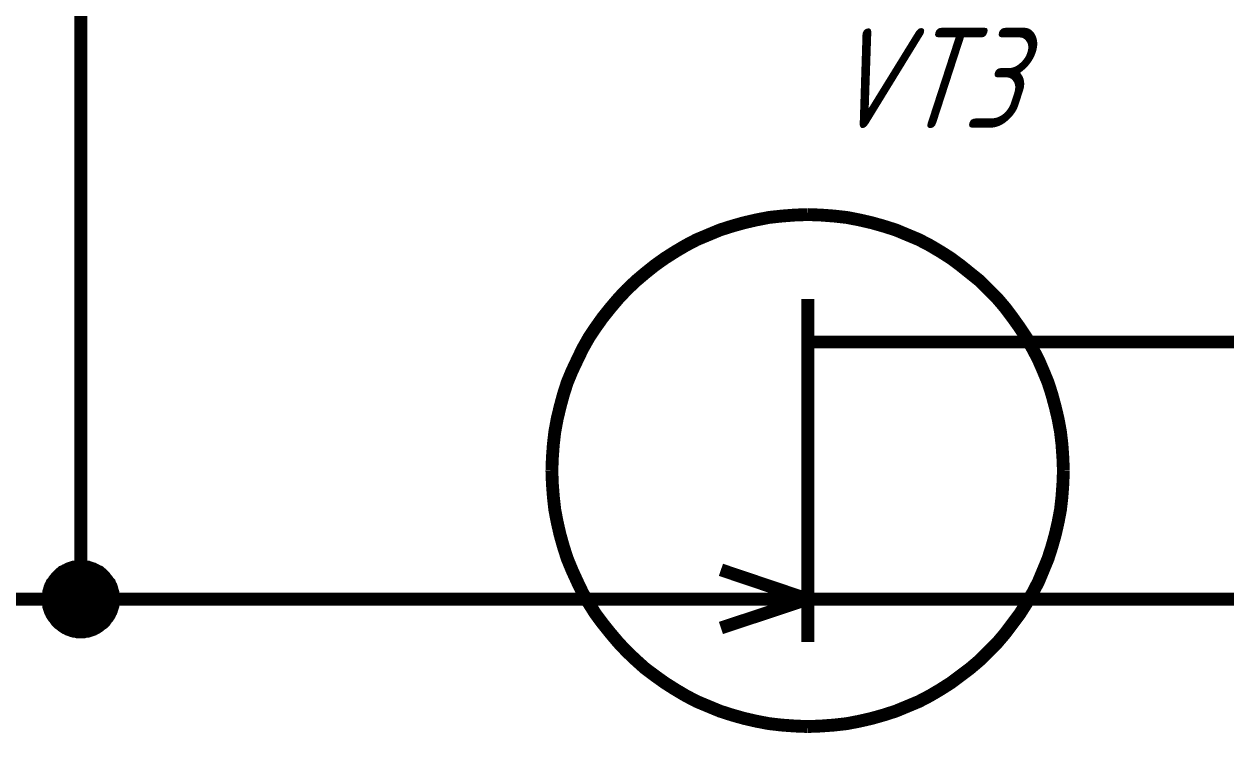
# Model space of a CAD drawing. Header units: millimetres. Extents: x 0 to 420, y 0 to 297.
# Drawn here: x 238.67 to 266.77, y 119.37 to 135.93 of the extents above; entities that cross this region are included whole.
import ezdxf

# ---------------------------------------------------------------- set-up
doc = ezdxf.new("R2010")
doc.units = ezdxf.units.MM
doc.layers.add('Sheet', color=255, linetype='Continuous')
doc.styles.add('GOST', font='', dxfattribs={"oblique": 18})
doc.styles.get('GOST').set_extended_font_data('GOST type A')

msp = doc.modelspace()

# ---------------------------------------------------------------- linework, layer by layer
at = {"layer": 'Sheet'}
for points, const_width in [([(317.481, 147.489), (240, 147.489), (240, 122.492)], 0.3), ([(251.014, 125.491), (251.025, 125.794), (251.048, 126.108), (251.082, 126.4), (251.138, 126.703), (251.205, 126.984), (251.284, 127.276), (251.374, 127.557), (251.486, 127.826), (251.609, 128.085), (251.733, 128.343), (251.879, 128.601), (252.036, 128.837), (252.204, 129.073), (252.384, 129.297), (252.575, 129.522), (252.766, 129.724), (252.979, 129.926), (253.192, 130.106), (253.417, 130.286), (253.653, 130.454), (253.9, 130.611), (254.147, 130.757), (254.405, 130.892), (254.674, 131.004), (254.944, 131.117), (255.225, 131.206), (255.505, 131.285), (255.797, 131.352), (256.089, 131.409), (256.392, 131.442), (256.695, 131.465), (256.999, 131.476)], 0.3), ([(256.999, 131.476), (256.695, 131.465), (256.392, 131.442), (256.089, 131.409), (255.797, 131.352), (255.505, 131.285), (255.225, 131.206), (254.944, 131.117), (254.674, 131.004), (254.405, 130.892), (254.147, 130.757), (253.9, 130.611), (253.653, 130.454), (253.417, 130.286), (253.192, 130.106), (252.979, 129.926), (252.766, 129.724), (252.575, 129.522), (252.384, 129.297), (252.204, 129.073), (252.036, 128.837), (251.879, 128.601), (251.733, 128.343), (251.609, 128.085), (251.486, 127.826), (251.374, 127.557), (251.284, 127.276), (251.205, 126.984), (251.138, 126.703), (251.082, 126.4), (251.048, 126.108), (251.025, 125.794), (251.014, 125.491)], 0.3), ([(256.999, 131.476), (257.302, 131.465), (257.605, 131.442), (257.908, 131.409), (258.2, 131.352), (258.492, 131.285), (258.772, 131.206), (259.053, 131.117), (259.323, 131.004), (259.592, 130.892), (259.85, 130.757), (260.097, 130.611), (260.344, 130.454), (260.569, 130.286), (260.793, 130.106), (261.018, 129.926), (261.22, 129.724), (261.422, 129.522), (261.613, 129.297), (261.781, 129.073), (261.95, 128.837), (262.107, 128.601), (262.253, 128.343), (262.388, 128.085), (262.5, 127.826), (262.612, 127.557), (262.702, 127.276), (262.781, 126.984), (262.848, 126.703), (262.904, 126.4), (262.938, 126.108), (262.96, 125.794), (262.972, 125.491)], 0.3), ([(262.972, 125.491), (262.96, 125.794), (262.938, 126.108), (262.904, 126.4), (262.848, 126.703), (262.781, 126.984), (262.702, 127.276), (262.612, 127.557), (262.5, 127.826), (262.388, 128.085), (262.253, 128.343), (262.107, 128.601), (261.95, 128.837), (261.781, 129.073), (261.613, 129.297), (261.422, 129.522), (261.22, 129.724), (261.018, 129.926), (260.793, 130.106), (260.569, 130.286), (260.344, 130.454), (260.097, 130.611), (259.85, 130.757), (259.592, 130.892), (259.323, 131.004), (259.053, 131.117), (258.772, 131.206), (258.492, 131.285), (258.2, 131.352), (257.908, 131.409), (257.605, 131.442), (257.302, 131.465), (256.999, 131.476)], 0.3), ([(256.999, 125.491), (256.999, 129.5)], 0.3), ([(256.999, 129.5), (256.999, 121.493)], 0.3), ([(256.999, 128.5), (262.5, 128.5)], 0.3), ([(262.5, 128.5), (267.496, 128.5)], 0.3), ([(246.501, 122.492), (240, 122.492), (226.999, 122.492), (226.999, 127.489)], 0.3), ([(256.999, 119.516), (256.695, 119.528), (256.392, 119.55), (256.089, 119.584), (255.797, 119.64), (255.505, 119.707), (255.225, 119.786), (254.944, 119.876), (254.674, 119.988), (254.405, 120.1), (254.147, 120.235), (253.9, 120.381), (253.653, 120.538), (253.417, 120.707), (253.192, 120.875), (252.979, 121.066), (252.766, 121.268), (252.575, 121.47), (252.384, 121.695), (252.204, 121.92), (252.036, 122.144), (251.879, 122.391), (251.733, 122.638), (251.609, 122.897), (251.486, 123.166), (251.374, 123.436), (251.284, 123.716), (251.205, 123.997), (251.138, 124.289), (251.082, 124.581), (251.048, 124.884), (251.025, 125.187), (251.014, 125.491)], 0.3), ([(251.014, 125.491), (251.014, 125.491)], 0.3), ([(251.014, 125.491), (251.025, 125.187), (251.048, 124.884), (251.082, 124.581), (251.138, 124.289), (251.205, 123.997), (251.284, 123.716), (251.374, 123.436), (251.486, 123.166), (251.609, 122.897), (251.733, 122.638), (251.879, 122.391), (252.036, 122.144), (252.204, 121.92), (252.384, 121.695), (252.575, 121.47), (252.766, 121.268), (252.979, 121.066), (253.192, 120.875), (253.417, 120.707), (253.653, 120.538), (253.9, 120.381), (254.147, 120.235), (254.405, 120.1), (254.674, 119.988), (254.944, 119.876), (255.225, 119.786), (255.505, 119.707), (255.797, 119.64), (256.089, 119.584), (256.392, 119.55), (256.695, 119.528), (256.999, 119.516)], 0.3), ([(262.972, 125.491), (262.96, 125.187), (262.938, 124.884), (262.904, 124.581), (262.848, 124.289), (262.781, 123.997), (262.702, 123.716), (262.612, 123.436), (262.5, 123.166), (262.388, 122.897), (262.253, 122.638), (262.107, 122.391), (261.95, 122.144), (261.781, 121.92), (261.613, 121.695), (261.422, 121.47), (261.22, 121.268), (261.018, 121.066), (260.793, 120.875), (260.569, 120.707), (260.344, 120.538), (260.097, 120.381), (259.85, 120.235), (259.592, 120.1), (259.323, 119.988), (259.053, 119.876), (258.772, 119.786), (258.492, 119.707), (258.2, 119.64), (257.908, 119.584), (257.605, 119.55), (257.302, 119.528), (256.999, 119.516)], 0.3), ([(256.999, 119.516), (257.302, 119.528), (257.605, 119.55), (257.908, 119.584), (258.2, 119.64), (258.492, 119.707), (258.772, 119.786), (259.053, 119.876), (259.323, 119.988), (259.592, 120.1), (259.85, 120.235), (260.097, 120.381), (260.344, 120.538), (260.569, 120.707), (260.793, 120.875), (261.018, 121.066), (261.22, 121.268), (261.422, 121.47), (261.613, 121.695), (261.781, 121.92), (261.95, 122.144), (262.107, 122.391), (262.253, 122.638), (262.388, 122.897), (262.5, 123.166), (262.612, 123.436), (262.702, 123.716), (262.781, 123.997), (262.848, 124.289), (262.904, 124.581), (262.938, 124.884), (262.96, 125.187), (262.972, 125.491)], 0.3), ([(262.972, 125.491), (262.972, 125.491), (262.972, 125.491), (262.972, 125.491), (262.972, 125.491), (262.972, 125.491), (262.972, 125.491), (262.972, 125.491), (262.972, 125.491), (262.972, 125.491), (262.972, 125.491), (262.972, 125.491), (262.972, 125.491), (262.972, 125.491), (262.972, 125.491), (262.972, 125.491), (262.972, 125.491), (262.972, 125.491), (262.972, 125.491), (262.972, 125.491), (262.972, 125.491), (262.972, 125.491), (262.972, 125.491), (262.972, 125.491), (262.972, 125.491), (262.972, 125.491), (262.972, 125.491), (262.972, 125.491), (262.972, 125.491), (262.972, 125.491), (262.972, 125.491), (262.972, 125.491), (262.972, 125.491)], 0.3), ([(262.972, 125.491), (262.972, 125.491)], 0.3), ([(239.237, 122.492), (239.237, 122.537), (239.237, 122.571), (239.248, 122.605), (239.248, 122.65), (239.259, 122.683), (239.27, 122.717), (239.281, 122.762), (239.293, 122.795), (239.315, 122.829), (239.326, 122.863), (239.349, 122.885), (239.371, 122.919), (239.394, 122.953), (239.416, 122.975), (239.439, 123.009), (239.461, 123.031), (239.484, 123.054), (239.517, 123.087), (239.551, 123.11), (239.573, 123.132), (239.607, 123.144), (239.641, 123.166), (239.674, 123.177), (239.708, 123.2), (239.742, 123.211), (239.775, 123.222), (239.809, 123.233), (239.843, 123.245), (239.888, 123.245), (239.921, 123.256), (239.966, 123.256), (240, 123.256)], 0.3), ([(239.237, 122.492), (239.237, 122.537), (239.237, 122.571), (239.248, 122.605), (239.248, 122.65), (239.259, 122.683), (239.27, 122.717), (239.281, 122.762), (239.293, 122.795), (239.315, 122.829), (239.326, 122.863), (239.349, 122.885), (239.371, 122.919), (239.394, 122.953), (239.416, 122.975), (239.439, 123.009), (239.461, 123.031), (239.484, 123.054), (239.517, 123.087), (239.551, 123.11), (239.573, 123.132), (239.607, 123.144), (239.641, 123.166), (239.674, 123.177), (239.708, 123.2), (239.742, 123.211), (239.775, 123.222), (239.809, 123.233), (239.843, 123.245), (239.888, 123.245), (239.921, 123.256), (239.966, 123.256), (240, 123.256)], 0.3), ([(239.237, 122.492), (239.237, 122.537), (239.237, 122.571), (239.248, 122.605), (239.248, 122.65), (239.259, 122.683), (239.27, 122.717), (239.281, 122.762), (239.293, 122.795), (239.315, 122.829), (239.326, 122.863), (239.349, 122.885), (239.371, 122.919), (239.394, 122.953), (239.416, 122.975), (239.439, 123.009), (239.461, 123.031), (239.484, 123.054), (239.517, 123.087), (239.551, 123.11), (239.573, 123.132), (239.607, 123.144), (239.641, 123.166), (239.674, 123.177), (239.708, 123.2), (239.742, 123.211), (239.775, 123.222), (239.809, 123.233), (239.843, 123.245), (239.888, 123.245), (239.921, 123.256), (239.966, 123.256), (240, 123.256)], 0.3), ([(239.237, 122.492), (239.237, 122.537), (239.237, 122.571), (239.248, 122.605), (239.248, 122.65), (239.259, 122.683), (239.27, 122.717), (239.281, 122.762), (239.293, 122.795), (239.315, 122.829), (239.326, 122.863), (239.349, 122.885), (239.371, 122.919), (239.394, 122.953), (239.416, 122.975), (239.439, 123.009), (239.461, 123.031), (239.484, 123.054), (239.517, 123.087), (239.551, 123.11), (239.573, 123.132), (239.607, 123.144), (239.641, 123.166), (239.674, 123.177), (239.708, 123.2), (239.742, 123.211), (239.775, 123.222), (239.809, 123.233), (239.843, 123.245), (239.888, 123.245), (239.921, 123.256), (239.966, 123.256), (240, 123.256)], 0.3), ([(240, 123.256), (240, 123.256)], 0.3), ([(240, 123.256), (240.034, 123.256), (240.079, 123.256), (240.112, 123.245), (240.157, 123.245), (240.191, 123.233), (240.225, 123.222), (240.258, 123.211), (240.292, 123.2), (240.326, 123.177), (240.359, 123.166), (240.393, 123.144), (240.427, 123.132), (240.449, 123.11), (240.483, 123.087), (240.516, 123.054), (240.539, 123.031), (240.561, 123.009), (240.584, 122.975), (240.606, 122.953), (240.629, 122.919), (240.651, 122.885), (240.674, 122.863), (240.685, 122.829), (240.707, 122.795), (240.719, 122.762), (240.73, 122.717), (240.741, 122.683), (240.752, 122.65), (240.752, 122.605), (240.763, 122.571), (240.763, 122.537), (240.763, 122.492)], 0.3), ([(240, 123.256), (240, 123.256)], 0.3), ([(240, 123.256), (240.034, 123.256), (240.079, 123.256), (240.112, 123.245), (240.157, 123.245), (240.191, 123.233), (240.225, 123.222), (240.258, 123.211), (240.292, 123.2), (240.326, 123.177), (240.359, 123.166), (240.393, 123.144), (240.427, 123.132), (240.449, 123.11), (240.483, 123.087), (240.516, 123.054), (240.539, 123.031), (240.561, 123.009), (240.584, 122.975), (240.606, 122.953), (240.629, 122.919), (240.651, 122.885), (240.674, 122.863), (240.685, 122.829), (240.707, 122.795), (240.719, 122.762), (240.73, 122.717), (240.741, 122.683), (240.752, 122.65), (240.752, 122.605), (240.763, 122.571), (240.763, 122.537), (240.763, 122.492)], 0.3), ([(240, 123.256), (240, 123.256)], 0.3), ([(240, 123.256), (240.034, 123.256), (240.079, 123.256), (240.112, 123.245), (240.157, 123.245), (240.191, 123.233), (240.225, 123.222), (240.258, 123.211), (240.292, 123.2), (240.326, 123.177), (240.359, 123.166), (240.393, 123.144), (240.427, 123.132), (240.449, 123.11), (240.483, 123.087), (240.516, 123.054), (240.539, 123.031), (240.561, 123.009), (240.584, 122.975), (240.606, 122.953), (240.629, 122.919), (240.651, 122.885), (240.674, 122.863), (240.685, 122.829), (240.707, 122.795), (240.719, 122.762), (240.73, 122.717), (240.741, 122.683), (240.752, 122.65), (240.752, 122.605), (240.763, 122.571), (240.763, 122.537), (240.763, 122.492)], 0.3), ([(240, 123.256), (240, 123.256)], 0.3), ([(240, 123.256), (240.034, 123.256), (240.079, 123.256), (240.112, 123.245), (240.157, 123.245), (240.191, 123.233), (240.225, 123.222), (240.258, 123.211), (240.292, 123.2), (240.326, 123.177), (240.359, 123.166), (240.393, 123.144), (240.427, 123.132), (240.449, 123.11), (240.483, 123.087), (240.516, 123.054), (240.539, 123.031), (240.561, 123.009), (240.584, 122.975), (240.606, 122.953), (240.629, 122.919), (240.651, 122.885), (240.674, 122.863), (240.685, 122.829), (240.707, 122.795), (240.719, 122.762), (240.73, 122.717), (240.741, 122.683), (240.752, 122.65), (240.752, 122.605), (240.763, 122.571), (240.763, 122.537), (240.763, 122.492)], 0.3), ([(239.237, 122.492), (239.237, 122.537), (239.237, 122.571), (239.248, 122.605), (239.248, 122.65), (239.259, 122.683), (239.27, 122.717), (239.281, 122.762), (239.293, 122.795), (239.315, 122.829), (239.326, 122.863), (239.349, 122.885), (239.371, 122.919), (239.394, 122.953), (239.416, 122.975), (239.439, 123.009), (239.461, 123.031), (239.484, 123.054), (239.517, 123.087), (239.551, 123.11), (239.573, 123.132), (239.607, 123.144), (239.641, 123.166), (239.674, 123.177), (239.708, 123.2), (239.742, 123.211), (239.775, 123.222), (239.809, 123.233), (239.843, 123.245), (239.888, 123.245), (239.921, 123.256), (239.966, 123.256), (240, 123.256)], 0.0991), ([(239.237, 122.492), (239.237, 122.537), (239.237, 122.571), (239.248, 122.605), (239.248, 122.65), (239.259, 122.683), (239.27, 122.717), (239.281, 122.762), (239.293, 122.795), (239.315, 122.829), (239.326, 122.863), (239.349, 122.885), (239.371, 122.919), (239.394, 122.953), (239.416, 122.975), (239.439, 123.009), (239.461, 123.031), (239.484, 123.054), (239.517, 123.087), (239.551, 123.11), (239.573, 123.132), (239.607, 123.144), (239.641, 123.166), (239.674, 123.177), (239.708, 123.2), (239.742, 123.211), (239.775, 123.222), (239.809, 123.233), (239.843, 123.245), (239.888, 123.245), (239.921, 123.256), (239.966, 123.256), (240, 123.256)], 0.0991), ([(239.237, 122.492), (239.237, 122.537), (239.237, 122.571), (239.248, 122.605), (239.248, 122.65), (239.259, 122.683), (239.27, 122.717), (239.281, 122.762), (239.293, 122.795), (239.315, 122.829), (239.326, 122.863), (239.349, 122.885), (239.371, 122.919), (239.394, 122.953), (239.416, 122.975), (239.439, 123.009), (239.461, 123.031), (239.484, 123.054), (239.517, 123.087), (239.551, 123.11), (239.573, 123.132), (239.607, 123.144), (239.641, 123.166), (239.674, 123.177), (239.708, 123.2), (239.742, 123.211), (239.775, 123.222), (239.809, 123.233), (239.843, 123.245), (239.888, 123.245), (239.921, 123.256), (239.966, 123.256), (240, 123.256)], 0.0991), ([(239.237, 122.492), (239.237, 122.537), (239.237, 122.571), (239.248, 122.605), (239.248, 122.65), (239.259, 122.683), (239.27, 122.717), (239.281, 122.762), (239.293, 122.795), (239.315, 122.829), (239.326, 122.863), (239.349, 122.885), (239.371, 122.919), (239.394, 122.953), (239.416, 122.975), (239.439, 123.009), (239.461, 123.031), (239.484, 123.054), (239.517, 123.087), (239.551, 123.11), (239.573, 123.132), (239.607, 123.144), (239.641, 123.166), (239.674, 123.177), (239.708, 123.2), (239.742, 123.211), (239.775, 123.222), (239.809, 123.233), (239.843, 123.245), (239.888, 123.245), (239.921, 123.256), (239.966, 123.256), (240, 123.256)], 0.0991), ([(240, 123.256), (240, 123.256)], 0.0991), ([(240, 123.256), (240.034, 123.256), (240.079, 123.256), (240.112, 123.245), (240.157, 123.245), (240.191, 123.233), (240.225, 123.222), (240.258, 123.211), (240.292, 123.2), (240.326, 123.177), (240.359, 123.166), (240.393, 123.144), (240.427, 123.132), (240.449, 123.11), (240.483, 123.087), (240.516, 123.054), (240.539, 123.031), (240.561, 123.009), (240.584, 122.975), (240.606, 122.953), (240.629, 122.919), (240.651, 122.885), (240.674, 122.863), (240.685, 122.829), (240.707, 122.795), (240.719, 122.762), (240.73, 122.717), (240.741, 122.683), (240.752, 122.65), (240.752, 122.605), (240.763, 122.571), (240.763, 122.537), (240.763, 122.492)], 0.0991), ([(240, 123.256), (240, 123.256)], 0.0991), ([(240, 123.256), (240.034, 123.256), (240.079, 123.256), (240.112, 123.245), (240.157, 123.245), (240.191, 123.233), (240.225, 123.222), (240.258, 123.211), (240.292, 123.2), (240.326, 123.177), (240.359, 123.166), (240.393, 123.144), (240.427, 123.132), (240.449, 123.11), (240.483, 123.087), (240.516, 123.054), (240.539, 123.031), (240.561, 123.009), (240.584, 122.975), (240.606, 122.953), (240.629, 122.919), (240.651, 122.885), (240.674, 122.863), (240.685, 122.829), (240.707, 122.795), (240.719, 122.762), (240.73, 122.717), (240.741, 122.683), (240.752, 122.65), (240.752, 122.605), (240.763, 122.571), (240.763, 122.537), (240.763, 122.492)], 0.0991), ([(240, 123.256), (240, 123.256)], 0.0991), ([(240, 123.256), (240.034, 123.256), (240.079, 123.256), (240.112, 123.245), (240.157, 123.245), (240.191, 123.233), (240.225, 123.222), (240.258, 123.211), (240.292, 123.2), (240.326, 123.177), (240.359, 123.166), (240.393, 123.144), (240.427, 123.132), (240.449, 123.11), (240.483, 123.087), (240.516, 123.054), (240.539, 123.031), (240.561, 123.009), (240.584, 122.975), (240.606, 122.953), (240.629, 122.919), (240.651, 122.885), (240.674, 122.863), (240.685, 122.829), (240.707, 122.795), (240.719, 122.762), (240.73, 122.717), (240.741, 122.683), (240.752, 122.65), (240.752, 122.605), (240.763, 122.571), (240.763, 122.537), (240.763, 122.492)], 0.0991), ([(240, 123.256), (240, 123.256)], 0.0991), ([(240, 123.256), (240.034, 123.256), (240.079, 123.256), (240.112, 123.245), (240.157, 123.245), (240.191, 123.233), (240.225, 123.222), (240.258, 123.211), (240.292, 123.2), (240.326, 123.177), (240.359, 123.166), (240.393, 123.144), (240.427, 123.132), (240.449, 123.11), (240.483, 123.087), (240.516, 123.054), (240.539, 123.031), (240.561, 123.009), (240.584, 122.975), (240.606, 122.953), (240.629, 122.919), (240.651, 122.885), (240.674, 122.863), (240.685, 122.829), (240.707, 122.795), (240.719, 122.762), (240.73, 122.717), (240.741, 122.683), (240.752, 122.65), (240.752, 122.605), (240.763, 122.571), (240.763, 122.537), (240.763, 122.492)], 0.0991), ([(254.966, 123.177), (256.999, 122.492)], 0.3), ([(240, 121.729), (239.966, 121.729), (239.921, 121.729), (239.888, 121.74), (239.843, 121.74), (239.809, 121.751), (239.775, 121.762), (239.742, 121.774), (239.708, 121.785), (239.674, 121.807), (239.641, 121.819), (239.607, 121.841), (239.573, 121.863), (239.551, 121.886), (239.517, 121.908), (239.484, 121.931), (239.461, 121.953), (239.439, 121.976), (239.416, 122.009), (239.394, 122.043), (239.371, 122.066), (239.349, 122.099), (239.326, 122.133), (239.315, 122.167), (239.293, 122.2), (239.281, 122.234), (239.27, 122.268), (239.259, 122.301), (239.248, 122.335), (239.248, 122.38), (239.237, 122.414), (239.237, 122.459), (239.237, 122.492)], 0.3), ([(239.237, 122.492), (239.237, 122.492)], 0.3), ([(240, 121.729), (239.966, 121.729), (239.921, 121.729), (239.888, 121.74), (239.843, 121.74), (239.809, 121.751), (239.775, 121.762), (239.742, 121.774), (239.708, 121.785), (239.674, 121.807), (239.641, 121.819), (239.607, 121.841), (239.573, 121.863), (239.551, 121.886), (239.517, 121.908), (239.484, 121.931), (239.461, 121.953), (239.439, 121.976), (239.416, 122.009), (239.394, 122.043), (239.371, 122.066), (239.349, 122.099), (239.326, 122.133), (239.315, 122.167), (239.293, 122.2), (239.281, 122.234), (239.27, 122.268), (239.259, 122.301), (239.248, 122.335), (239.248, 122.38), (239.237, 122.414), (239.237, 122.459), (239.237, 122.492)], 0.3), ([(239.237, 122.492), (239.237, 122.492)], 0.3), ([(240, 121.729), (239.966, 121.729), (239.921, 121.729), (239.888, 121.74), (239.843, 121.74), (239.809, 121.751), (239.775, 121.762), (239.742, 121.774), (239.708, 121.785), (239.674, 121.807), (239.641, 121.819), (239.607, 121.841), (239.573, 121.863), (239.551, 121.886), (239.517, 121.908), (239.484, 121.931), (239.461, 121.953), (239.439, 121.976), (239.416, 122.009), (239.394, 122.043), (239.371, 122.066), (239.349, 122.099), (239.326, 122.133), (239.315, 122.167), (239.293, 122.2), (239.281, 122.234), (239.27, 122.268), (239.259, 122.301), (239.248, 122.335), (239.248, 122.38), (239.237, 122.414), (239.237, 122.459), (239.237, 122.492)], 0.3), ([(239.237, 122.492), (239.237, 122.492)], 0.3), ([(240, 121.729), (239.966, 121.729), (239.921, 121.729), (239.888, 121.74), (239.843, 121.74), (239.809, 121.751), (239.775, 121.762), (239.742, 121.774), (239.708, 121.785), (239.674, 121.807), (239.641, 121.819), (239.607, 121.841), (239.573, 121.863), (239.551, 121.886), (239.517, 121.908), (239.484, 121.931), (239.461, 121.953), (239.439, 121.976), (239.416, 122.009), (239.394, 122.043), (239.371, 122.066), (239.349, 122.099), (239.326, 122.133), (239.315, 122.167), (239.293, 122.2), (239.281, 122.234), (239.27, 122.268), (239.259, 122.301), (239.248, 122.335), (239.248, 122.38), (239.237, 122.414), (239.237, 122.459), (239.237, 122.492)], 0.3), ([(239.237, 122.492), (239.237, 122.492)], 0.3), ([(240, 121.729), (239.966, 121.729), (239.921, 121.729), (239.888, 121.74), (239.843, 121.74), (239.809, 121.751), (239.775, 121.762), (239.742, 121.774), (239.708, 121.785), (239.674, 121.807), (239.641, 121.819), (239.607, 121.841), (239.573, 121.863), (239.551, 121.886), (239.517, 121.908), (239.484, 121.931), (239.461, 121.953), (239.439, 121.976), (239.416, 122.009), (239.394, 122.043), (239.371, 122.066), (239.349, 122.099), (239.326, 122.133), (239.315, 122.167), (239.293, 122.2), (239.281, 122.234), (239.27, 122.268), (239.259, 122.301), (239.248, 122.335), (239.248, 122.38), (239.237, 122.414), (239.237, 122.459), (239.237, 122.492)], 0.0991), ([(239.237, 122.492), (239.237, 122.492)], 0.0991), ([(240, 121.729), (239.966, 121.729), (239.921, 121.729), (239.888, 121.74), (239.843, 121.74), (239.809, 121.751), (239.775, 121.762), (239.742, 121.774), (239.708, 121.785), (239.674, 121.807), (239.641, 121.819), (239.607, 121.841), (239.573, 121.863), (239.551, 121.886), (239.517, 121.908), (239.484, 121.931), (239.461, 121.953), (239.439, 121.976), (239.416, 122.009), (239.394, 122.043), (239.371, 122.066), (239.349, 122.099), (239.326, 122.133), (239.315, 122.167), (239.293, 122.2), (239.281, 122.234), (239.27, 122.268), (239.259, 122.301), (239.248, 122.335), (239.248, 122.38), (239.237, 122.414), (239.237, 122.459), (239.237, 122.492)], 0.0991), ([(239.237, 122.492), (239.237, 122.492)], 0.0991), ([(240, 121.729), (239.966, 121.729), (239.921, 121.729), (239.888, 121.74), (239.843, 121.74), (239.809, 121.751), (239.775, 121.762), (239.742, 121.774), (239.708, 121.785), (239.674, 121.807), (239.641, 121.819), (239.607, 121.841), (239.573, 121.863), (239.551, 121.886), (239.517, 121.908), (239.484, 121.931), (239.461, 121.953), (239.439, 121.976), (239.416, 122.009), (239.394, 122.043), (239.371, 122.066), (239.349, 122.099), (239.326, 122.133), (239.315, 122.167), (239.293, 122.2), (239.281, 122.234), (239.27, 122.268), (239.259, 122.301), (239.248, 122.335), (239.248, 122.38), (239.237, 122.414), (239.237, 122.459), (239.237, 122.492)], 0.0991), ([(239.237, 122.492), (239.237, 122.492)], 0.0991), ([(240, 121.729), (239.966, 121.729), (239.921, 121.729), (239.888, 121.74), (239.843, 121.74), (239.809, 121.751), (239.775, 121.762), (239.742, 121.774), (239.708, 121.785), (239.674, 121.807), (239.641, 121.819), (239.607, 121.841), (239.573, 121.863), (239.551, 121.886), (239.517, 121.908), (239.484, 121.931), (239.461, 121.953), (239.439, 121.976), (239.416, 122.009), (239.394, 122.043), (239.371, 122.066), (239.349, 122.099), (239.326, 122.133), (239.315, 122.167), (239.293, 122.2), (239.281, 122.234), (239.27, 122.268), (239.259, 122.301), (239.248, 122.335), (239.248, 122.38), (239.237, 122.414), (239.237, 122.459), (239.237, 122.492)], 0.0991), ([(239.237, 122.492), (239.237, 122.492)], 0.0991), ([(240.763, 122.492), (240.763, 122.459), (240.763, 122.414), (240.752, 122.38), (240.752, 122.335), (240.741, 122.301), (240.73, 122.268), (240.719, 122.234), (240.707, 122.2), (240.685, 122.167), (240.674, 122.133), (240.651, 122.099), (240.629, 122.066), (240.606, 122.043), (240.584, 122.009), (240.561, 121.976), (240.539, 121.953), (240.516, 121.931), (240.483, 121.908), (240.449, 121.886), (240.427, 121.863), (240.393, 121.841), (240.359, 121.819), (240.326, 121.807), (240.292, 121.785), (240.258, 121.774), (240.225, 121.762), (240.191, 121.751), (240.157, 121.74), (240.112, 121.74), (240.079, 121.729), (240.034, 121.729), (240, 121.729)], 0.3), ([(240.763, 122.492), (240.763, 122.459), (240.763, 122.414), (240.752, 122.38), (240.752, 122.335), (240.741, 122.301), (240.73, 122.268), (240.719, 122.234), (240.707, 122.2), (240.685, 122.167), (240.674, 122.133), (240.651, 122.099), (240.629, 122.066), (240.606, 122.043), (240.584, 122.009), (240.561, 121.976), (240.539, 121.953), (240.516, 121.931), (240.483, 121.908), (240.449, 121.886), (240.427, 121.863), (240.393, 121.841), (240.359, 121.819), (240.326, 121.807), (240.292, 121.785), (240.258, 121.774), (240.225, 121.762), (240.191, 121.751), (240.157, 121.74), (240.112, 121.74), (240.079, 121.729), (240.034, 121.729), (240, 121.729)], 0.3), ([(240.763, 122.492), (240.763, 122.459), (240.763, 122.414), (240.752, 122.38), (240.752, 122.335), (240.741, 122.301), (240.73, 122.268), (240.719, 122.234), (240.707, 122.2), (240.685, 122.167), (240.674, 122.133), (240.651, 122.099), (240.629, 122.066), (240.606, 122.043), (240.584, 122.009), (240.561, 121.976), (240.539, 121.953), (240.516, 121.931), (240.483, 121.908), (240.449, 121.886), (240.427, 121.863), (240.393, 121.841), (240.359, 121.819), (240.326, 121.807), (240.292, 121.785), (240.258, 121.774), (240.225, 121.762), (240.191, 121.751), (240.157, 121.74), (240.112, 121.74), (240.079, 121.729), (240.034, 121.729), (240, 121.729)], 0.3), ([(240.763, 122.492), (240.763, 122.459), (240.763, 122.414), (240.752, 122.38), (240.752, 122.335), (240.741, 122.301), (240.73, 122.268), (240.719, 122.234), (240.707, 122.2), (240.685, 122.167), (240.674, 122.133), (240.651, 122.099), (240.629, 122.066), (240.606, 122.043), (240.584, 122.009), (240.561, 121.976), (240.539, 121.953), (240.516, 121.931), (240.483, 121.908), (240.449, 121.886), (240.427, 121.863), (240.393, 121.841), (240.359, 121.819), (240.326, 121.807), (240.292, 121.785), (240.258, 121.774), (240.225, 121.762), (240.191, 121.751), (240.157, 121.74), (240.112, 121.74), (240.079, 121.729), (240.034, 121.729), (240, 121.729)], 0.3), ([(240.763, 122.492), (240.763, 122.459), (240.763, 122.414), (240.752, 122.38), (240.752, 122.335), (240.741, 122.301), (240.73, 122.268), (240.719, 122.234), (240.707, 122.2), (240.685, 122.167), (240.674, 122.133), (240.651, 122.099), (240.629, 122.066), (240.606, 122.043), (240.584, 122.009), (240.561, 121.976), (240.539, 121.953), (240.516, 121.931), (240.483, 121.908), (240.449, 121.886), (240.427, 121.863), (240.393, 121.841), (240.359, 121.819), (240.326, 121.807), (240.292, 121.785), (240.258, 121.774), (240.225, 121.762), (240.191, 121.751), (240.157, 121.74), (240.112, 121.74), (240.079, 121.729), (240.034, 121.729), (240, 121.729)], 0.0991), ([(240.763, 122.492), (240.763, 122.459), (240.763, 122.414), (240.752, 122.38), (240.752, 122.335), (240.741, 122.301), (240.73, 122.268), (240.719, 122.234), (240.707, 122.2), (240.685, 122.167), (240.674, 122.133), (240.651, 122.099), (240.629, 122.066), (240.606, 122.043), (240.584, 122.009), (240.561, 121.976), (240.539, 121.953), (240.516, 121.931), (240.483, 121.908), (240.449, 121.886), (240.427, 121.863), (240.393, 121.841), (240.359, 121.819), (240.326, 121.807), (240.292, 121.785), (240.258, 121.774), (240.225, 121.762), (240.191, 121.751), (240.157, 121.74), (240.112, 121.74), (240.079, 121.729), (240.034, 121.729), (240, 121.729)], 0.0991), ([(240.763, 122.492), (240.763, 122.459), (240.763, 122.414), (240.752, 122.38), (240.752, 122.335), (240.741, 122.301), (240.73, 122.268), (240.719, 122.234), (240.707, 122.2), (240.685, 122.167), (240.674, 122.133), (240.651, 122.099), (240.629, 122.066), (240.606, 122.043), (240.584, 122.009), (240.561, 121.976), (240.539, 121.953), (240.516, 121.931), (240.483, 121.908), (240.449, 121.886), (240.427, 121.863), (240.393, 121.841), (240.359, 121.819), (240.326, 121.807), (240.292, 121.785), (240.258, 121.774), (240.225, 121.762), (240.191, 121.751), (240.157, 121.74), (240.112, 121.74), (240.079, 121.729), (240.034, 121.729), (240, 121.729)], 0.0991), ([(240.763, 122.492), (240.763, 122.459), (240.763, 122.414), (240.752, 122.38), (240.752, 122.335), (240.741, 122.301), (240.73, 122.268), (240.719, 122.234), (240.707, 122.2), (240.685, 122.167), (240.674, 122.133), (240.651, 122.099), (240.629, 122.066), (240.606, 122.043), (240.584, 122.009), (240.561, 121.976), (240.539, 121.953), (240.516, 121.931), (240.483, 121.908), (240.449, 121.886), (240.427, 121.863), (240.393, 121.841), (240.359, 121.819), (240.326, 121.807), (240.292, 121.785), (240.258, 121.774), (240.225, 121.762), (240.191, 121.751), (240.157, 121.74), (240.112, 121.74), (240.079, 121.729), (240.034, 121.729), (240, 121.729)], 0.0991), ([(240.763, 122.492), (240.763, 122.492), (240.763, 122.492), (240.763, 122.492), (240.763, 122.492), (240.763, 122.492), (240.763, 122.492), (240.763, 122.492), (240.763, 122.492), (240.763, 122.492), (240.763, 122.492), (240.763, 122.492), (240.763, 122.492), (240.763, 122.492), (240.763, 122.492), (240.763, 122.492), (240.763, 122.492), (240.763, 122.492), (240.763, 122.492), (240.763, 122.492), (240.763, 122.492), (240.763, 122.492), (240.763, 122.492), (240.763, 122.492), (240.763, 122.492), (240.763, 122.492), (240.763, 122.492), (240.763, 122.492), (240.763, 122.492), (240.763, 122.492), (240.763, 122.492), (240.763, 122.492), (240.763, 122.492)], 0.3), ([(240.763, 122.492), (240.763, 122.492)], 0.3), ([(240.763, 122.492), (240.763, 122.492), (240.763, 122.492), (240.763, 122.492), (240.763, 122.492), (240.763, 122.492), (240.763, 122.492), (240.763, 122.492), (240.763, 122.492), (240.763, 122.492), (240.763, 122.492), (240.763, 122.492), (240.763, 122.492), (240.763, 122.492), (240.763, 122.492), (240.763, 122.492), (240.763, 122.492), (240.763, 122.492), (240.763, 122.492), (240.763, 122.492), (240.763, 122.492), (240.763, 122.492), (240.763, 122.492), (240.763, 122.492), (240.763, 122.492), (240.763, 122.492), (240.763, 122.492), (240.763, 122.492), (240.763, 122.492), (240.763, 122.492), (240.763, 122.492), (240.763, 122.492), (240.763, 122.492)], 0.3), ([(240.763, 122.492), (240.763, 122.492)], 0.3), ([(240.763, 122.492), (240.763, 122.492), (240.763, 122.492), (240.763, 122.492), (240.763, 122.492), (240.763, 122.492), (240.763, 122.492), (240.763, 122.492), (240.763, 122.492), (240.763, 122.492), (240.763, 122.492), (240.763, 122.492), (240.763, 122.492), (240.763, 122.492), (240.763, 122.492), (240.763, 122.492), (240.763, 122.492), (240.763, 122.492), (240.763, 122.492), (240.763, 122.492), (240.763, 122.492), (240.763, 122.492), (240.763, 122.492), (240.763, 122.492), (240.763, 122.492), (240.763, 122.492), (240.763, 122.492), (240.763, 122.492), (240.763, 122.492), (240.763, 122.492), (240.763, 122.492), (240.763, 122.492), (240.763, 122.492)], 0.3), ([(240.763, 122.492), (240.763, 122.492)], 0.3), ([(240.763, 122.492), (240.763, 122.492), (240.763, 122.492), (240.763, 122.492), (240.763, 122.492), (240.763, 122.492), (240.763, 122.492), (240.763, 122.492), (240.763, 122.492), (240.763, 122.492), (240.763, 122.492), (240.763, 122.492), (240.763, 122.492), (240.763, 122.492), (240.763, 122.492), (240.763, 122.492), (240.763, 122.492), (240.763, 122.492), (240.763, 122.492), (240.763, 122.492), (240.763, 122.492), (240.763, 122.492), (240.763, 122.492), (240.763, 122.492), (240.763, 122.492), (240.763, 122.492), (240.763, 122.492), (240.763, 122.492), (240.763, 122.492), (240.763, 122.492), (240.763, 122.492), (240.763, 122.492), (240.763, 122.492)], 0.3), ([(240.763, 122.492), (240.763, 122.492)], 0.3), ([(240.763, 122.492), (240.763, 122.492), (240.763, 122.492), (240.763, 122.492), (240.763, 122.492), (240.763, 122.492), (240.763, 122.492), (240.763, 122.492), (240.763, 122.492), (240.763, 122.492), (240.763, 122.492), (240.763, 122.492), (240.763, 122.492), (240.763, 122.492), (240.763, 122.492), (240.763, 122.492), (240.763, 122.492), (240.763, 122.492), (240.763, 122.492), (240.763, 122.492), (240.763, 122.492), (240.763, 122.492), (240.763, 122.492), (240.763, 122.492), (240.763, 122.492), (240.763, 122.492), (240.763, 122.492), (240.763, 122.492), (240.763, 122.492), (240.763, 122.492), (240.763, 122.492), (240.763, 122.492), (240.763, 122.492)], 0.0991), ([(240.763, 122.492), (240.763, 122.492)], 0.0991), ([(240.763, 122.492), (240.763, 122.492), (240.763, 122.492), (240.763, 122.492), (240.763, 122.492), (240.763, 122.492), (240.763, 122.492), (240.763, 122.492), (240.763, 122.492), (240.763, 122.492), (240.763, 122.492), (240.763, 122.492), (240.763, 122.492), (240.763, 122.492), (240.763, 122.492), (240.763, 122.492), (240.763, 122.492), (240.763, 122.492), (240.763, 122.492), (240.763, 122.492), (240.763, 122.492), (240.763, 122.492), (240.763, 122.492), (240.763, 122.492), (240.763, 122.492), (240.763, 122.492), (240.763, 122.492), (240.763, 122.492), (240.763, 122.492), (240.763, 122.492), (240.763, 122.492), (240.763, 122.492), (240.763, 122.492)], 0.0991), ([(240.763, 122.492), (240.763, 122.492)], 0.0991), ([(240.763, 122.492), (240.763, 122.492), (240.763, 122.492), (240.763, 122.492), (240.763, 122.492), (240.763, 122.492), (240.763, 122.492), (240.763, 122.492), (240.763, 122.492), (240.763, 122.492), (240.763, 122.492), (240.763, 122.492), (240.763, 122.492), (240.763, 122.492), (240.763, 122.492), (240.763, 122.492), (240.763, 122.492), (240.763, 122.492), (240.763, 122.492), (240.763, 122.492), (240.763, 122.492), (240.763, 122.492), (240.763, 122.492), (240.763, 122.492), (240.763, 122.492), (240.763, 122.492), (240.763, 122.492), (240.763, 122.492), (240.763, 122.492), (240.763, 122.492), (240.763, 122.492), (240.763, 122.492), (240.763, 122.492)], 0.0991), ([(240.763, 122.492), (240.763, 122.492)], 0.0991), ([(240.763, 122.492), (240.763, 122.492), (240.763, 122.492), (240.763, 122.492), (240.763, 122.492), (240.763, 122.492), (240.763, 122.492), (240.763, 122.492), (240.763, 122.492), (240.763, 122.492), (240.763, 122.492), (240.763, 122.492), (240.763, 122.492), (240.763, 122.492), (240.763, 122.492), (240.763, 122.492), (240.763, 122.492), (240.763, 122.492), (240.763, 122.492), (240.763, 122.492), (240.763, 122.492), (240.763, 122.492), (240.763, 122.492), (240.763, 122.492), (240.763, 122.492), (240.763, 122.492), (240.763, 122.492), (240.763, 122.492), (240.763, 122.492), (240.763, 122.492), (240.763, 122.492), (240.763, 122.492), (240.763, 122.492)], 0.0991), ([(240.763, 122.492), (240.763, 122.492)], 0.0991), ([(251.497, 122.492), (246.501, 122.492)], 0.3), ([(256.999, 122.492), (251.497, 122.492)], 0.3), ([(256.999, 122.492), (254.966, 121.819)], 0.3), ([(256.999, 122.492), (262.5, 122.492)], 0.3), ([(262.5, 122.492), (267.496, 122.492)], 0.3)]:
    msp.add_lwpolyline(points, dxfattribs=dict(at, const_width=const_width))
at = {"layer": 'Sheet', "const_width": 0.762}
msp.add_lwpolyline([(239.619, 122.5, 1), (240.381, 122.5, 1)], format="xyb", close=True, dxfattribs=at)

# ---------------------------------------------------------------- texts
at = {"layer": 'Sheet', "style": 'GOST', "oblique": 18}
msp.add_text('VT3', height=2.3358, dxfattribs=at).set_placement((257.425, 133.497))

doc.saveas('drawing.dxf')
